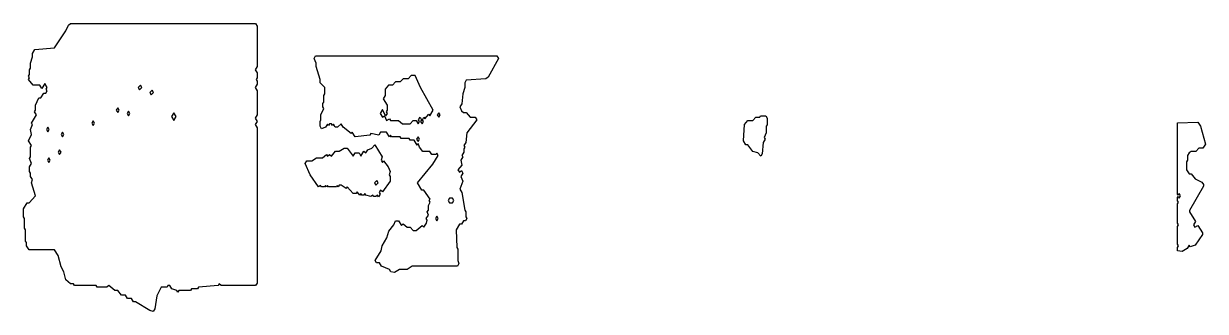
# Model space of a CAD drawing. Header units: millimetres. Extents: x 0 to 4732, y 0 to 488.
# Drawn here: x 2732 to 4732, y 0 to 488 of the extents above.
import ezdxf

# ---------------------------------------------------------------- set-up
doc = ezdxf.new("R2010")
doc.units = ezdxf.units.MM
doc.layers.add('K', color=7, linetype='Continuous')

msp = doc.modelspace()

# ---------------------------------------------------------------- linework, layer by layer
at = {"layer": 'K'}
for points in [[(2872.7, 41.1), (2855.9, 41.1), (2854.2, 43.8), (2817.6, 43.8), (2815.9, 46.6), (2810.9, 46.6), (2803.4, 53.5), (2800, 67.2), (2795, 75.4), (2790, 94.5), (2784.2, 104.1), (2740.9, 104.1), (2736.7, 111), (2736.7, 116.5), (2735, 119.2), (2735, 138.4), (2733.4, 141.1), (2733.4, 157.5), (2731.7, 160.3), (2731.7, 174), (2737.6, 183.7), (2740.9, 183.7), (2751.7, 195.9), (2745, 217.8), (2746.7, 223.3), (2743.4, 228.7), (2743.4, 234.2), (2741.7, 236.9), (2741.7, 245.2), (2745, 250.7), (2741.7, 258.9), (2743.4, 261.6), (2743.4, 278.1), (2745, 280.8), (2740, 289), (2745, 299.9), (2743.4, 308.2), (2746.7, 316.4), (2745, 319.1), (2753.3, 332.8), (2750, 338.3), (2751.7, 341), (2751.7, 349.2), (2757.6, 361.6), (2760.9, 361.6), (2765.9, 369.9), (2769.2, 369.9), (2771.7, 373.9), (2770, 376.6), (2771.7, 379.3), (2767.6, 386), (2762.6, 377.8), (2759.2, 383.3), (2747.6, 383.3), (2740, 393), (2741.7, 395.8), (2740, 398.5), (2741.7, 401.3), (2741.7, 409.5), (2743.4, 412.2), (2743.4, 420.4), (2746.7, 431.4), (2746.7, 436.9), (2750.9, 443.8), (2784.2, 446.5), (2803.4, 475.2), (2807.5, 484.8), (2810.9, 487.6), (3124.4, 487.6), (3126.9, 483.4), (3126.9, 414.9), (3123.6, 409.5), (3126.9, 404), (3126.9, 395.7), (3125.2, 393), (3126.9, 390.3), (3126.9, 384.8), (3123.6, 379.3), (3126.9, 373.9), (3126.9, 332.8), (3123.6, 327.3), (3126.9, 321.8), (3123.6, 316.4), (3126.9, 310.9), (3126.9, 48), (3124.4, 43.8), (3065.9, 43.8), (3062.7, 46.5), (3061, 43.8), (3027.7, 41.1), (3026, 38.3), (3016, 38.3), (3014.4, 35.6), (2994.4, 35.6), (2992.6, 32.8), (2990.9, 35.6), (2982.6, 38.4), (2979.2, 43.8), (2976, 43.8), (2974.4, 41.1), (2964.4, 41.1), (2956.9, 26.1), (2953.6, 4.2), (2951, 0), (2945.1, 1.4), (2920.9, 16.4), (2917.6, 16.4), (2914.2, 21.9), (2907.6, 21.9), (2904.2, 27.4), (2897.6, 27.4), (2890.9, 35.6), (2885.9, 35.6), (2876, 43.8), (2872.7, 41.1)], [(3338.4, 111), (3346.7, 124.7), (3350, 135.7), (3358.4, 146.7), (3360.9, 153.5), (3366, 153.5), (3371, 145.4), (3374.3, 148.1), (3381, 142.6), (3386, 142.6), (3391, 137.1), (3395.9, 137.1), (3406, 145.4), (3409.3, 142.6), (3413.4, 149.4), (3415, 154.8), (3413.3, 157.6), (3416.7, 163), (3415, 168.5), (3416.7, 171.3), (3416.7, 179.5), (3420, 184.9), (3418.3, 187.7), (3420, 190.4), (3409.2, 205.4), (3405.9, 205.4), (3398.3, 217.8), (3424.2, 249.3), (3433.3, 264.3), (3431, 268.3), (3429.4, 265.6), (3422.6, 265.6), (3419.2, 271.1), (3407.6, 271.1), (3401.7, 278), (3399.3, 284.6), (3397.6, 281.9), (3392.6, 290.3), (3385.9, 290.3), (3384.2, 293), (3370.9, 293), (3369.2, 295.7), (3354.2, 295.7), (3352.6, 298.4), (3351, 295.6), (3345.9, 303.9), (3336, 303.9), (3332.7, 298.5), (3319.3, 301.2), (3317.7, 298.5), (3292.6, 295.7), (3287.6, 303.9), (3286, 301.2), (3272.6, 312.2), (3269.3, 317.6), (3262.7, 312.2), (3259.2, 312.2), (3256, 317.5), (3254.3, 314.8), (3252.6, 317.6), (3249.4, 317.6), (3247.6, 314.8), (3246, 317.5), (3242.7, 312.2), (3235.9, 309.4), (3233.4, 313.6), (3233.4, 321.9), (3235, 324.6), (3235, 332.8), (3240, 343.7), (3238.4, 346.5), (3238.4, 352), (3240, 354.7), (3240, 365.7), (3241.7, 368.4), (3241.7, 379.3), (3233.4, 387.5), (3233.4, 393), (3226.7, 414.9), (3226.7, 420.4), (3223.4, 428.6), (3225.9, 432.8), (3532.7, 432.8), (3535.2, 428.6), (3517.7, 397.1), (3514.3, 394.3), (3481, 391.6), (3478.6, 387.5), (3478.6, 379.3), (3475.2, 368.4), (3473.6, 351.9), (3470.2, 346.5), (3472.7, 339.7), (3476, 337), (3481, 337), (3487.7, 328.8), (3496, 328.8), (3498.6, 324.6), (3481.9, 302.6), (3480.2, 286.2), (3476.9, 280.8), (3478.6, 278), (3476.9, 275.3), (3476.9, 269.8), (3473.6, 264.3), (3475.2, 261.6), (3471.9, 256.1), (3473.6, 247.9), (3466.9, 239.7), (3469.3, 235.7), (3472.7, 238.5), (3475.2, 234.2), (3471.9, 228.7), (3475.2, 220.5), (3470.2, 206.9), (3473.6, 201.4), (3478.6, 171.3), (3480.2, 168.5), (3480.2, 160.3), (3481.9, 157.6), (3479.4, 153.3), (3476, 153.3), (3472.7, 147.9), (3469.4, 147.9), (3463.6, 138.4), (3465.2, 108.3), (3466.9, 105.6), (3466.9, 86.4), (3468.6, 80.9), (3466, 76.7), (3389.3, 76.7), (3381, 71.2), (3367.7, 71.2), (3359.3, 65.7), (3353.4, 67.1), (3350.9, 71.2), (3337.6, 76.7), (3334.2, 82.2), (3329.2, 82.2), (3326.7, 86.4), (3336.7, 102.8), (3338.4, 111)], [(2931.7, 379.4), (2929.3, 383.3), (2925.3, 379.3), (2927.7, 375.4), (2931.7, 379.4)], [(3390.9, 323.3), (3396, 323.3), (3399.3, 317.9), (3401.7, 321.8), (3400, 324.6), (3402.6, 328.9), (3405.2, 324.6), (3403.6, 321.8), (3406, 317.9), (3408.3, 321.8), (3406.7, 324.6), (3409.3, 328.9), (3411, 326.1), (3417.6, 334.3), (3419.3, 331.6), (3425, 341), (3403.4, 379.3), (3394.2, 399.8), (3387.7, 399.8), (3382.7, 394.3), (3374.3, 394.3), (3369.3, 388.8), (3361, 388.8), (3356, 383.3), (3349.3, 383.3), (3343.6, 376.6), (3343.6, 365.6), (3340.2, 360.2), (3346.9, 349.2), (3346.9, 341), (3345.2, 338.3), (3346.9, 335.5), (3344.3, 331.2), (3339.3, 342.2), (3335.2, 335.5), (3339.3, 328.8), (3342.7, 331.6), (3346, 323.4), (3351, 326.1), (3352.7, 323.3), (3366, 323.3), (3372.7, 317.8), (3385.9, 317.8), (3390.9, 323.3)], [(2949.3, 375.1), (2945.3, 371.1), (2947.7, 367.2), (2951.7, 371.1), (2949.3, 375.1)], [(2888.6, 341), (2891, 337.1), (2893.3, 341), (2891, 344.9), (2888.6, 341)], [(2849.3, 323), (2846.9, 319.1), (2849.3, 315.2), (2851.7, 319.1), (2849.3, 323)], [(2909.3, 331.6), (2911.7, 335.5), (2909.3, 339.4), (2906.9, 335.5), (2909.3, 331.6)], [(2990, 330.1), (2986, 336.7), (2981.9, 330.1), (2986, 323.4), (2990, 330.1)], [(3436.7, 332.8), (3434.3, 336.7), (3431.9, 332.8), (3434.3, 328.9), (3436.7, 332.8)], [(3974.2, 268.4), (3965.9, 271.1), (3957.6, 282), (3954.2, 282), (3950, 289), (3951.7, 316.4), (3957.6, 323.3), (3965.9, 323.3), (3970.9, 328.8), (3977.6, 328.8), (3979.2, 331.5), (3987.7, 331.5), (3990.2, 327.3), (3990.2, 316.3), (3988.6, 313.6), (3988.6, 302.7), (3985.2, 294.5), (3986.9, 291.7), (3983.6, 286.2), (3981.9, 267), (3979.3, 262.8), (3974.2, 268.4)], [(4685, 102.7), (4685, 108.3), (4686.7, 111), (4685, 113.7), (4685, 143.9), (4686.7, 146.6), (4685, 149.3), (4685, 182.2), (4686.7, 184.9), (4685, 187.6), (4685, 193.2), (4686, 194.7), (4687.6, 192), (4690, 195.9), (4687.6, 199.8), (4686, 197.1), (4685, 198.6), (4685, 319.2), (4719.4, 320.6), (4723.6, 313.7), (4731.9, 283.5), (4727.7, 276.6), (4721, 276.6), (4716, 271.1), (4707.7, 271.1), (4704.4, 268.4), (4701.9, 264.3), (4701.9, 256.1), (4700.2, 253.4), (4700.2, 239.7), (4704.4, 233), (4707.7, 233), (4714.4, 224.7), (4726, 219.2), (4728.6, 215.1), (4728.6, 212.3), (4705.2, 171.2), (4705.2, 168.5), (4715.2, 152.1), (4711.9, 146.6), (4714.3, 142.6), (4719.3, 145.4), (4726.9, 132.9), (4726.9, 130.1), (4714.4, 112.3), (4705.9, 109.5), (4704.3, 112.2), (4701, 106.8), (4692.7, 101.3), (4685, 102.7)], [(2770.2, 308.1), (2772.6, 304.2), (2775, 308.1), (2772.6, 312.1), (2770.2, 308.1)], [(2797.6, 296), (2800, 299.9), (2797.6, 303.9), (2795.2, 299.9), (2797.6, 296)], [(3301, 197.1), (3296, 202.6), (3294.4, 199.9), (3289.3, 199.9), (3279.3, 210.8), (3277.7, 208.1), (3269.3, 213.6), (3266, 213.6), (3264.3, 210.8), (3262.6, 213.5), (3261, 210.8), (3247.6, 210.8), (3246, 213.5), (3244.3, 210.8), (3242.6, 213.5), (3241, 210.8), (3235.9, 210.8), (3234.3, 213.5), (3230.9, 210.8), (3216.7, 231.4), (3208.4, 250.7), (3210.9, 254.9), (3219.3, 254.9), (3227.6, 260.3), (3237.6, 260.3), (3244.3, 265.9), (3246, 263.1), (3249.3, 265.8), (3252.6, 263.1), (3259.3, 271.3), (3265.9, 271.3), (3274.3, 276.8), (3279.3, 276.8), (3289.3, 263.2), (3292.6, 268.5), (3299.4, 268.5), (3302.6, 263.2), (3307.6, 271.3), (3310.9, 268.6), (3314.2, 274), (3320.9, 276.7), (3326, 282.3), (3338.6, 261.6), (3336.9, 256.1), (3339.3, 252.2), (3341, 254.9), (3348.6, 245.2), (3351.9, 237), (3350.2, 231.5), (3351.9, 228.8), (3351.9, 220.5), (3339.3, 202.6), (3336, 205.3), (3333.6, 201.4), (3335.2, 198.6), (3332.6, 194.3), (3330.9, 197.1), (3327.7, 194.4), (3324.2, 194.4), (3322.6, 197.1), (3319.3, 194.4), (3310.9, 197.2), (3309.3, 199.8), (3307.7, 197.2), (3304.2, 197.2), (3302.6, 199.8), (3301, 197.1)], [(3396.9, 291.7), (3399.3, 287.8), (3401.7, 291.7), (3399.3, 295.6), (3396.9, 291.7)], [(2774.3, 260), (2771.9, 256.1), (2774.3, 252.2), (2776.7, 256.1), (2774.3, 260)], [(2795, 269.8), (2792.6, 273.7), (2790.2, 269.8), (2792.6, 265.9), (2795, 269.8)], [(3327.7, 213.8), (3331.7, 217.8), (3329.3, 221.7), (3325.3, 217.8), (3327.7, 213.8)], [(3452.7, 183.7), (3457.6, 183.7), (3460, 187.7), (3457.6, 191.7), (3452.7, 191.7), (3450.2, 187.7), (3452.7, 183.7)], [(3428.6, 157.6), (3431, 153.6), (3433.3, 157.6), (3431, 161.5), (3428.6, 157.6)]]:
    msp.add_lwpolyline(points, close=True, dxfattribs=at)

doc.saveas('drawing.dxf')
